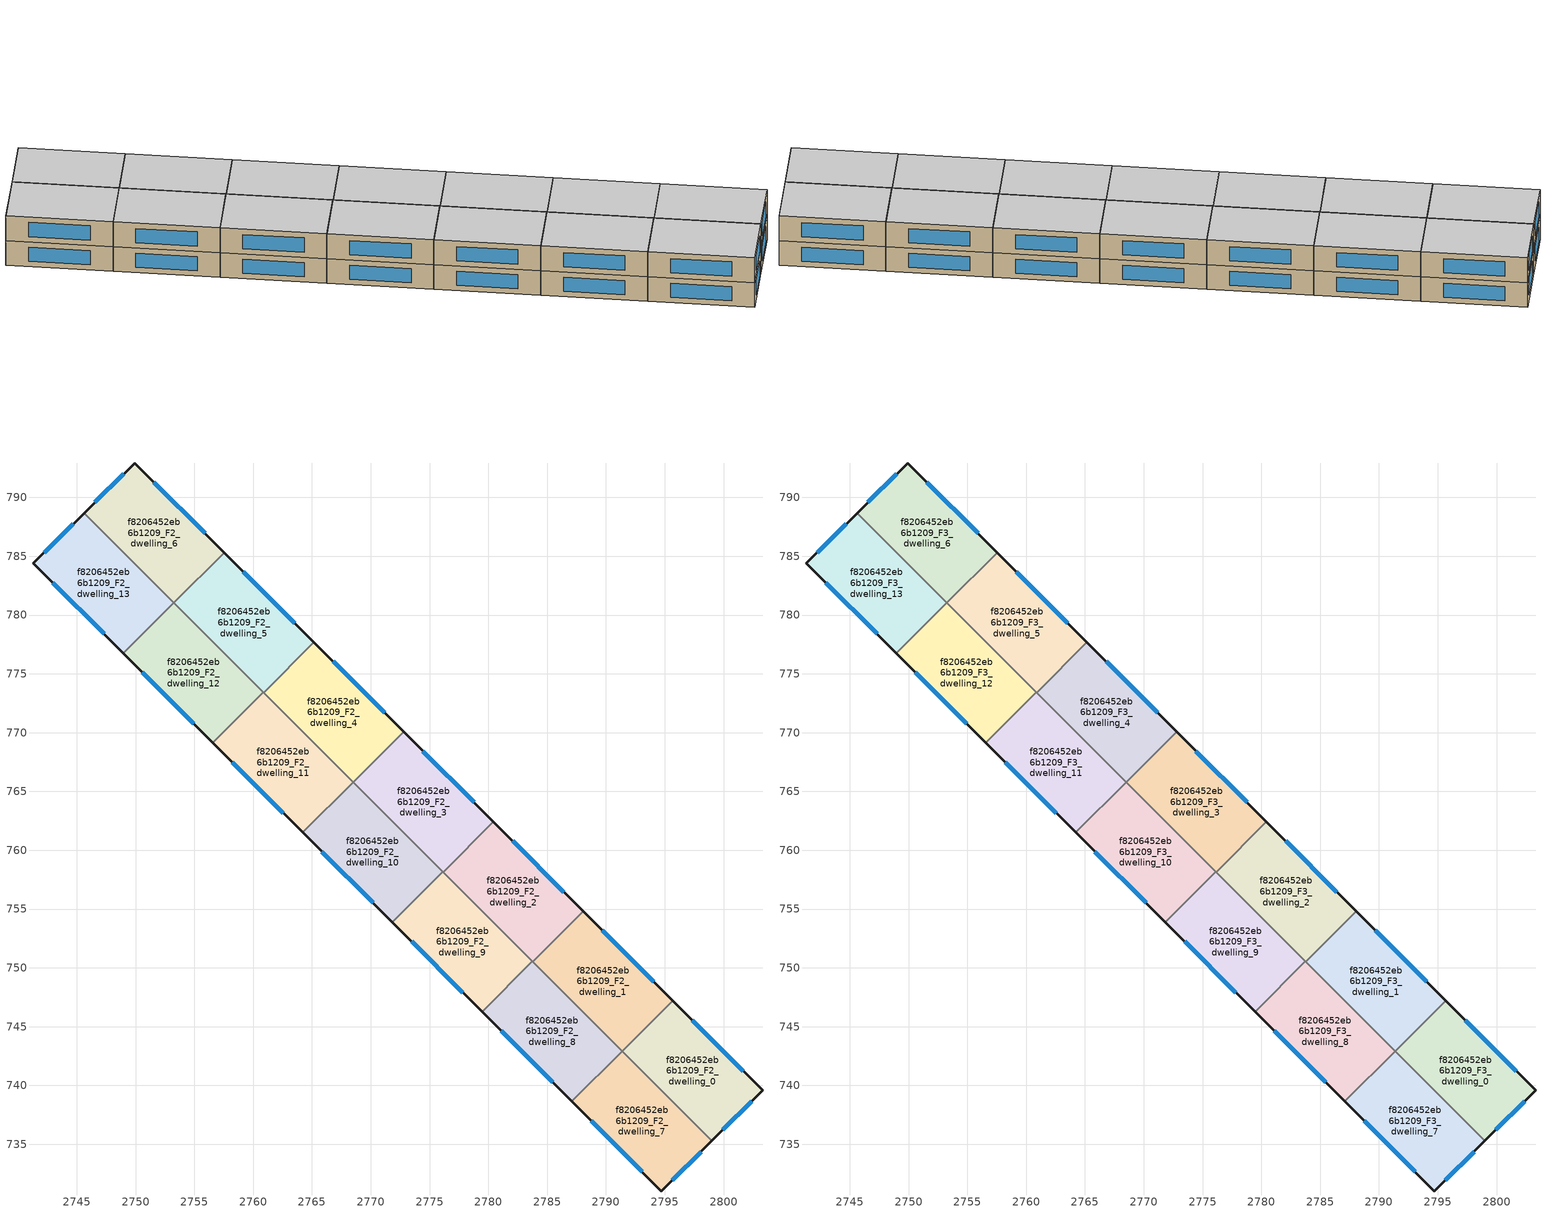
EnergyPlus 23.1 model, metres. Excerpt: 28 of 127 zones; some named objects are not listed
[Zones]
f8206452eb6b1209_F2_dwelling_0
 floor to f8206452eb6b1209_F1_dwelling_0 (EU_floor_Construction): 2803.32,739.57 2799.02,735.29 2791.4,742.91 2795.69,747.2 z6
 wall outside (EU_wall_Construction): 2799.02,735.29 2803.32,739.57 2795.69,747.2 z6:9
 wall to f8206452eb6b1209_F2_dwelling_1 (EU_wall_Construction): 2795.69,747.2 2791.4,742.91 z6:9
 wall to f8206452eb6b1209_F2_dwelling_7 (EU_wall_Construction): 2791.4,742.91 2799.02,735.29 z6:9
 window (EU_Window_Construction): 2801.68,741.2 2797.32,745.56 / 2799.94,736.21 2802.4,738.66 z6.64:8.36
f8206452eb6b1209_F2_dwelling_1
 floor to f8206452eb6b1209_F1_dwelling_1 (EU_floor_Construction): 2795.69,747.2 2791.4,742.91 2783.77,750.53 2788.06,754.82 z6
 wall outside (EU_wall_Construction): 2795.69,747.2 2788.06,754.82 z6:9
 wall to f8206452eb6b1209_F2_dwelling_2 (EU_wall_Construction): 2788.06,754.82 2783.77,750.53 z6:9
 wall to f8206452eb6b1209_F2_dwelling_8 (EU_wall_Construction): 2783.77,750.53 2791.38,742.93 z6:9
 wall to f8206452eb6b1209_F2_dwelling_7 (EU_wall_Construction): 2791.38,742.93 2791.4,742.91 z6:9
 window (EU_Window_Construction): 2794.05,748.83 2789.69,753.18 z6.64:8.36
f8206452eb6b1209_F2_dwelling_10
 floor to f8206452eb6b1209_F1_dwelling_10 (EU_floor_Construction): 2776.12,758.18 2771.84,753.89 2764.21,761.51 2768.49,765.8 z6
 wall outside (EU_wall_Construction): 2764.21,761.51 2771.84,753.89 z6:9
 wall to f8206452eb6b1209_F2_dwelling_11 (EU_wall_Construction): 2768.49,765.8 2764.21,761.51 z6:9
 wall to f8206452eb6b1209_F2_dwelling_9 (EU_wall_Construction): 2771.84,753.89 2776.12,758.18 z6:9
 wall to f8206452eb6b1209_F2_dwelling_3 (EU_wall_Construction): 2776.12,758.18 2768.52,765.78 z6:9
 wall to f8206452eb6b1209_F2_dwelling_4 (EU_wall_Construction): 2768.52,765.78 2768.49,765.8 z6:9
 window (EU_Window_Construction): 2765.84,759.88 2770.2,755.52 z6.64:8.36
f8206452eb6b1209_F2_dwelling_11
 floor to f8206452eb6b1209_F1_dwelling_11 (EU_floor_Construction): 2768.49,765.8 2764.21,761.51 2756.58,769.14 2760.86,773.43 z6
 wall outside (EU_wall_Construction): 2756.58,769.14 2764.21,761.51 z6:9
 wall to f8206452eb6b1209_F2_dwelling_12 (EU_wall_Construction): 2760.86,773.43 2756.58,769.14 z6:9
 wall to f8206452eb6b1209_F2_dwelling_4 (EU_wall_Construction): 2768.49,765.8 2760.89,773.4 z6:9
 wall to f8206452eb6b1209_F2_dwelling_5 (EU_wall_Construction): 2760.89,773.4 2760.86,773.43 z6:9
 window (EU_Window_Construction): 2758.21,767.51 2762.57,763.15 z6.64:8.36
f8206452eb6b1209_F2_dwelling_12
 floor to f8206452eb6b1209_F1_dwelling_12 (EU_floor_Construction): 2760.86,773.43 2756.58,769.14 2748.95,776.76 2753.23,781.05 z6
 wall outside (EU_wall_Construction): 2748.95,776.76 2756.58,769.14 z6:9
 wall to f8206452eb6b1209_F2_dwelling_13 (EU_wall_Construction): 2753.23,781.05 2748.95,776.76 z6:9
 wall to f8206452eb6b1209_F2_dwelling_5 (EU_wall_Construction): 2760.86,773.43 2753.25,781.03 z6:9
 wall to f8206452eb6b1209_F2_dwelling_6 (EU_wall_Construction): 2753.25,781.03 2753.23,781.05 z6:9
 window (EU_Window_Construction): 2750.58,775.13 2754.94,770.77 z6.64:8.36
f8206452eb6b1209_F2_dwelling_13
 floor to f8206452eb6b1209_F1_dwelling_13 (EU_floor_Construction): 2753.23,781.05 2748.95,776.76 2741.31,784.4 2745.61,788.67 z6
 wall outside (EU_wall_Construction): 2745.61,788.67 2741.31,784.4 2748.95,776.76 z6:9
 wall to f8206452eb6b1209_F2_dwelling_6 (EU_wall_Construction): 2753.23,781.05 2745.61,788.67 z6:9
 window (EU_Window_Construction): 2742.95,782.76 2747.31,778.4 / 2744.69,787.75 2742.23,785.31 z6.64:8.36
f8206452eb6b1209_F2_dwelling_2
 floor to f8206452eb6b1209_F1_dwelling_2 (EU_floor_Construction): 2788.06,754.82 2783.77,750.53 2776.15,758.15 2780.43,762.44 z6
 wall outside (EU_wall_Construction): 2788.06,754.82 2780.43,762.44 z6:9
 wall to f8206452eb6b1209_F2_dwelling_3 (EU_wall_Construction): 2780.43,762.44 2776.15,758.15 z6:9
 wall to f8206452eb6b1209_F2_dwelling_9 (EU_wall_Construction): 2776.15,758.15 2783.75,750.55 z6:9
 wall to f8206452eb6b1209_F2_dwelling_8 (EU_wall_Construction): 2783.75,750.55 2783.77,750.53 z6:9
 window (EU_Window_Construction): 2786.43,756.45 2782.06,760.81 z6.64:8.36
f8206452eb6b1209_F2_dwelling_3
 floor to f8206452eb6b1209_F1_dwelling_3 (EU_floor_Construction): 2780.43,762.44 2776.15,758.15 2768.52,765.78 2772.8,770.06 z6
 wall outside (EU_wall_Construction): 2780.43,762.44 2772.8,770.06 z6:9
 wall to f8206452eb6b1209_F2_dwelling_4 (EU_wall_Construction): 2772.8,770.06 2768.52,765.78 z6:9
 wall to f8206452eb6b1209_F2_dwelling_9 (EU_wall_Construction): 2776.12,758.18 2776.15,758.15 z6:9
 window (EU_Window_Construction): 2778.8,764.07 2774.44,768.43 z6.64:8.36
f8206452eb6b1209_F2_dwelling_4
 floor to f8206452eb6b1209_F1_dwelling_4 (EU_floor_Construction): 2772.8,770.06 2768.52,765.78 2760.89,773.4 2765.17,777.69 z6
 wall outside (EU_wall_Construction): 2772.8,770.06 2765.17,777.69 z6:9
 wall to f8206452eb6b1209_F2_dwelling_5 (EU_wall_Construction): 2765.17,777.69 2760.89,773.4 z6:9
 window (EU_Window_Construction): 2771.17,771.7 2766.8,776.05 z6.64:8.36
f8206452eb6b1209_F2_dwelling_5
 floor to f8206452eb6b1209_F1_dwelling_5 (EU_floor_Construction): 2765.17,777.69 2760.89,773.4 2753.25,781.03 2757.54,785.31 z6
 wall outside (EU_wall_Construction): 2765.17,777.69 2757.54,785.31 z6:9
 wall to f8206452eb6b1209_F2_dwelling_6 (EU_wall_Construction): 2757.54,785.31 2753.25,781.03 z6:9
 window (EU_Window_Construction): 2763.53,779.32 2759.17,783.68 z6.64:8.36
f8206452eb6b1209_F2_dwelling_6
 floor to f8206452eb6b1209_F1_dwelling_6 (EU_floor_Construction): 2757.54,785.31 2753.25,781.03 2745.61,788.67 2749.91,792.93 z6
 wall outside (EU_wall_Construction): 2757.54,785.31 2749.91,792.93 2745.61,788.67 z6:9
 window (EU_Window_Construction): 2748.99,792.02 2746.53,789.58 / 2755.9,786.95 2751.54,791.3 z6.64:8.36
f8206452eb6b1209_F2_dwelling_7
 floor to f8206452eb6b1209_F1_dwelling_7 (EU_floor_Construction): 2799.02,735.29 2794.72,731.02 2787.1,738.64 2791.38,742.93 z6
 wall outside (EU_wall_Construction): 2787.1,738.64 2794.72,731.02 2799.02,735.29 z6:9
 wall to f8206452eb6b1209_F2_dwelling_8 (EU_wall_Construction): 2791.38,742.93 2787.1,738.64 z6:9
 window (EU_Window_Construction): 2795.64,731.94 2798.1,734.38 / 2788.73,737.01 2793.09,732.65 z6.64:8.36
f8206452eb6b1209_F2_dwelling_8
 floor to f8206452eb6b1209_F1_dwelling_8 (EU_floor_Construction): 2791.38,742.93 2787.1,738.64 2779.47,746.26 2783.75,750.55 z6
 wall outside (EU_wall_Construction): 2779.47,746.26 2787.1,738.64 z6:9
 wall to f8206452eb6b1209_F2_dwelling_9 (EU_wall_Construction): 2783.75,750.55 2779.47,746.26 z6:9
 window (EU_Window_Construction): 2781.1,744.63 2785.46,740.27 z6.64:8.36
f8206452eb6b1209_F2_dwelling_9
 floor to f8206452eb6b1209_F1_dwelling_9 (EU_floor_Construction): 2783.75,750.55 2779.47,746.26 2771.84,753.89 2776.12,758.18 z6
 wall outside (EU_wall_Construction): 2771.84,753.89 2779.47,746.26 z6:9
 window (EU_Window_Construction): 2773.47,752.26 2777.83,747.9 z6.64:8.36
f8206452eb6b1209_F3_dwelling_0
 floor to f8206452eb6b1209_F2_dwelling_0 (EU_floor_Construction): 2803.32,739.57 2799.02,735.29 2791.4,742.91 2795.69,747.2 z9
 wall outside (EU_wall_Construction): 2799.02,735.29 2803.32,739.57 2795.69,747.2 z9:12
 wall to f8206452eb6b1209_F3_dwelling_1 (EU_wall_Construction): 2795.69,747.2 2791.4,742.91 z9:12
 wall to f8206452eb6b1209_F3_dwelling_7 (EU_wall_Construction): 2791.4,742.91 2799.02,735.29 z9:12
 window (EU_Window_Construction): 2801.68,741.2 2797.32,745.56 / 2799.94,736.21 2802.4,738.66 z9.64:11.36
 ceiling to f8206452eb6b1209_F4_dwelling_0 (EU_floor_Construction): 2803.32,739.57 2795.69,747.2 2791.4,742.91 2799.02,735.29 z12
f8206452eb6b1209_F3_dwelling_1
 floor to f8206452eb6b1209_F2_dwelling_1 (EU_floor_Construction): 2795.69,747.2 2791.4,742.91 2783.77,750.53 2788.06,754.82 z9
 wall outside (EU_wall_Construction): 2795.69,747.2 2788.06,754.82 z9:12
 wall to f8206452eb6b1209_F3_dwelling_2 (EU_wall_Construction): 2788.06,754.82 2783.77,750.53 z9:12
 wall to f8206452eb6b1209_F3_dwelling_8 (EU_wall_Construction): 2783.77,750.53 2791.38,742.93 z9:12
 wall to f8206452eb6b1209_F3_dwelling_7 (EU_wall_Construction): 2791.38,742.93 2791.4,742.91 z9:12
 window (EU_Window_Construction): 2794.05,748.83 2789.69,753.18 z9.64:11.36
 ceiling to f8206452eb6b1209_F4_dwelling_1 (EU_floor_Construction): 2791.4,742.91 2795.69,747.2 2788.06,754.82 2783.77,750.53 z12
f8206452eb6b1209_F3_dwelling_10
 floor to f8206452eb6b1209_F2_dwelling_10 (EU_floor_Construction): 2776.12,758.18 2771.84,753.89 2764.21,761.51 2768.49,765.8 z9
 wall outside (EU_wall_Construction): 2764.21,761.51 2771.84,753.89 z9:12
 wall to f8206452eb6b1209_F3_dwelling_11 (EU_wall_Construction): 2768.49,765.8 2764.21,761.51 z9:12
 wall to f8206452eb6b1209_F3_dwelling_9 (EU_wall_Construction): 2771.84,753.89 2776.12,758.18 z9:12
 wall to f8206452eb6b1209_F3_dwelling_3 (EU_wall_Construction): 2776.12,758.18 2768.52,765.78 z9:12
 wall to f8206452eb6b1209_F3_dwelling_4 (EU_wall_Construction): 2768.52,765.78 2768.49,765.8 z9:12
 window (EU_Window_Construction): 2765.84,759.88 2770.2,755.52 z9.64:11.36
 ceiling to f8206452eb6b1209_F4_dwelling_10 (EU_floor_Construction): 2771.84,753.89 2776.12,758.18 2768.49,765.8 2764.21,761.51 z12
f8206452eb6b1209_F3_dwelling_11
 floor to f8206452eb6b1209_F2_dwelling_11 (EU_floor_Construction): 2768.49,765.8 2764.21,761.51 2756.58,769.14 2760.86,773.43 z9
 wall outside (EU_wall_Construction): 2756.58,769.14 2764.21,761.51 z9:12
 wall to f8206452eb6b1209_F3_dwelling_12 (EU_wall_Construction): 2760.86,773.43 2756.58,769.14 z9:12
 wall to f8206452eb6b1209_F3_dwelling_4 (EU_wall_Construction): 2768.49,765.8 2760.89,773.4 z9:12
 wall to f8206452eb6b1209_F3_dwelling_5 (EU_wall_Construction): 2760.89,773.4 2760.86,773.43 z9:12
 window (EU_Window_Construction): 2758.21,767.51 2762.57,763.15 z9.64:11.36
 ceiling to f8206452eb6b1209_F4_dwelling_11 (EU_floor_Construction): 2764.21,761.51 2768.49,765.8 2760.86,773.43 2756.58,769.14 z12
f8206452eb6b1209_F3_dwelling_12
 floor to f8206452eb6b1209_F2_dwelling_12 (EU_floor_Construction): 2760.86,773.43 2756.58,769.14 2748.95,776.76 2753.23,781.05 z9
 wall outside (EU_wall_Construction): 2748.95,776.76 2756.58,769.14 z9:12
 wall to f8206452eb6b1209_F3_dwelling_13 (EU_wall_Construction): 2753.23,781.05 2748.95,776.76 z9:12
 wall to f8206452eb6b1209_F3_dwelling_5 (EU_wall_Construction): 2760.86,773.43 2753.25,781.03 z9:12
 wall to f8206452eb6b1209_F3_dwelling_6 (EU_wall_Construction): 2753.25,781.03 2753.23,781.05 z9:12
 window (EU_Window_Construction): 2750.58,775.13 2754.94,770.77 z9.64:11.36
 ceiling to f8206452eb6b1209_F4_dwelling_12 (EU_floor_Construction): 2756.58,769.14 2760.86,773.43 2753.23,781.05 2748.95,776.76 z12
f8206452eb6b1209_F3_dwelling_13
 floor to f8206452eb6b1209_F2_dwelling_13 (EU_floor_Construction): 2753.23,781.05 2748.95,776.76 2741.31,784.4 2745.61,788.67 z9
 wall outside (EU_wall_Construction): 2745.61,788.67 2741.31,784.4 2748.95,776.76 z9:12
 wall to f8206452eb6b1209_F3_dwelling_6 (EU_wall_Construction): 2753.23,781.05 2745.61,788.67 z9:12
 window (EU_Window_Construction): 2742.95,782.76 2747.31,778.4 / 2744.69,787.75 2742.23,785.31 z9.64:11.36
 ceiling to f8206452eb6b1209_F4_dwelling_13 (EU_floor_Construction): 2748.95,776.76 2753.23,781.05 2745.61,788.67 2741.31,784.4 z12
f8206452eb6b1209_F3_dwelling_2
 floor to f8206452eb6b1209_F2_dwelling_2 (EU_floor_Construction): 2788.06,754.82 2783.77,750.53 2776.15,758.15 2780.43,762.44 z9
 wall outside (EU_wall_Construction): 2788.06,754.82 2780.43,762.44 z9:12
 wall to f8206452eb6b1209_F3_dwelling_3 (EU_wall_Construction): 2780.43,762.44 2776.15,758.15 z9:12
 wall to f8206452eb6b1209_F3_dwelling_9 (EU_wall_Construction): 2776.15,758.15 2783.75,750.55 z9:12
 wall to f8206452eb6b1209_F3_dwelling_8 (EU_wall_Construction): 2783.75,750.55 2783.77,750.53 z9:12
 window (EU_Window_Construction): 2786.43,756.45 2782.06,760.81 z9.64:11.36
 ceiling to f8206452eb6b1209_F4_dwelling_2 (EU_floor_Construction): 2783.77,750.53 2788.06,754.82 2780.43,762.44 2776.15,758.15 z12
f8206452eb6b1209_F3_dwelling_3
 floor to f8206452eb6b1209_F2_dwelling_3 (EU_floor_Construction): 2780.43,762.44 2776.15,758.15 2768.52,765.78 2772.8,770.06 z9
 wall outside (EU_wall_Construction): 2780.43,762.44 2772.8,770.06 z9:12
 wall to f8206452eb6b1209_F3_dwelling_4 (EU_wall_Construction): 2772.8,770.06 2768.52,765.78 z9:12
 wall to f8206452eb6b1209_F3_dwelling_9 (EU_wall_Construction): 2776.12,758.18 2776.15,758.15 z9:12
 window (EU_Window_Construction): 2778.8,764.07 2774.44,768.43 z9.64:11.36
 ceiling to f8206452eb6b1209_F4_dwelling_3 (EU_floor_Construction): 2776.15,758.15 2780.43,762.44 2772.8,770.06 2768.52,765.78 z12
f8206452eb6b1209_F3_dwelling_4
 floor to f8206452eb6b1209_F2_dwelling_4 (EU_floor_Construction): 2772.8,770.06 2768.52,765.78 2760.89,773.4 2765.17,777.69 z9
 wall outside (EU_wall_Construction): 2772.8,770.06 2765.17,777.69 z9:12
 wall to f8206452eb6b1209_F3_dwelling_5 (EU_wall_Construction): 2765.17,777.69 2760.89,773.4 z9:12
 window (EU_Window_Construction): 2771.17,771.7 2766.8,776.05 z9.64:11.36
 ceiling to f8206452eb6b1209_F4_dwelling_4 (EU_floor_Construction): 2768.52,765.78 2772.8,770.06 2765.17,777.69 2760.89,773.4 z12
f8206452eb6b1209_F3_dwelling_5
 floor to f8206452eb6b1209_F2_dwelling_5 (EU_floor_Construction): 2765.17,777.69 2760.89,773.4 2753.25,781.03 2757.54,785.31 z9
 wall outside (EU_wall_Construction): 2765.17,777.69 2757.54,785.31 z9:12
 wall to f8206452eb6b1209_F3_dwelling_6 (EU_wall_Construction): 2757.54,785.31 2753.25,781.03 z9:12
 window (EU_Window_Construction): 2763.53,779.32 2759.17,783.68 z9.64:11.36
 ceiling to f8206452eb6b1209_F4_dwelling_5 (EU_floor_Construction): 2760.89,773.4 2765.17,777.69 2757.54,785.31 2753.25,781.03 z12
f8206452eb6b1209_F3_dwelling_6
 floor to f8206452eb6b1209_F2_dwelling_6 (EU_floor_Construction): 2757.54,785.31 2753.25,781.03 2745.61,788.67 2749.91,792.93 z9
 wall outside (EU_wall_Construction): 2757.54,785.31 2749.91,792.93 2745.61,788.67 z9:12
 window (EU_Window_Construction): 2748.99,792.02 2746.53,789.58 / 2755.9,786.95 2751.54,791.3 z9.64:11.36
 ceiling to f8206452eb6b1209_F4_dwelling_6 (EU_floor_Construction): 2753.25,781.03 2757.54,785.31 2749.91,792.93 2745.61,788.67 z12
f8206452eb6b1209_F3_dwelling_7
 floor to f8206452eb6b1209_F2_dwelling_7 (EU_floor_Construction): 2799.02,735.29 2794.72,731.02 2787.1,738.64 2791.38,742.93 z9
 wall outside (EU_wall_Construction): 2787.1,738.64 2794.72,731.02 2799.02,735.29 z9:12
 wall to f8206452eb6b1209_F3_dwelling_8 (EU_wall_Construction): 2791.38,742.93 2787.1,738.64 z9:12
 window (EU_Window_Construction): 2795.64,731.94 2798.1,734.38 / 2788.73,737.01 2793.09,732.65 z9.64:11.36
 ceiling to f8206452eb6b1209_F4_dwelling_7 (EU_floor_Construction): 2799.02,735.29 2791.38,742.93 2787.1,738.64 2794.72,731.02 z12
f8206452eb6b1209_F3_dwelling_8
 floor to f8206452eb6b1209_F2_dwelling_8 (EU_floor_Construction): 2791.38,742.93 2787.1,738.64 2779.47,746.26 2783.75,750.55 z9
 wall outside (EU_wall_Construction): 2779.47,746.26 2787.1,738.64 z9:12
 wall to f8206452eb6b1209_F3_dwelling_9 (EU_wall_Construction): 2783.75,750.55 2779.47,746.26 z9:12
 window (EU_Window_Construction): 2781.1,744.63 2785.46,740.27 z9.64:11.36
 ceiling to f8206452eb6b1209_F4_dwelling_8 (EU_floor_Construction): 2787.1,738.64 2791.38,742.93 2783.75,750.55 2779.47,746.26 z12
f8206452eb6b1209_F3_dwelling_9
 floor to f8206452eb6b1209_F2_dwelling_9 (EU_floor_Construction): 2783.75,750.55 2779.47,746.26 2771.84,753.89 2776.12,758.18 z9
 wall outside (EU_wall_Construction): 2771.84,753.89 2779.47,746.26 z9:12
 window (EU_Window_Construction): 2773.47,752.26 2777.83,747.9 z9.64:11.36
 ceiling to f8206452eb6b1209_F4_dwelling_9 (EU_floor_Construction): 2779.47,746.26 2783.75,750.55 2776.12,758.18 2771.84,753.89 z12
[Building]
EU S2 Campaign: North Axis=0; Terrain=City; Solar Distribution=FullExterior
[Site:Location]
Yerevan-Zvartnots.Intl.AP: Latitude=40.15; Longitude=44.383; Time Zone=4; Elevation=854
[SizingPeriod:WeatherFileDays]
AnnualSizingPeriod: Begin Month=1; Begin Day of Month=1; End Month=12; End Day of Month=31; Day of Week for Start Day=Monday; Use Weather File Daylight Saving Period=No; Use Weather File Rain and Snow Indicators=No
[MATERIAL]
EU_InternalMass_Material: Roughness=MediumRough; Thickness=0.1; Conductivity=1; Density=1800; Specific Heat=900; Thermal Absorptance=0.9; Solar Absorptance=0.7; Visible Absorptance=0.7
[MATERIAL:NOMASS] Roughness=MediumRough; Thermal Absorptance=0.9; Solar Absorptance=0.7; Visible Absorptance=0.7
Name | Thermal Resistance
EU_wall_NoMass | 1.05043
EU_floor_NoMass | 0.478065
[WINDOWMATERIAL:SIMPLEGLAZINGSYSTEM]
EU_Window_SimpleGlazing: UFactor=2.5566; Solar Heat Gain Coefficient=0.75; Visible Transmittance=0.75
[CONSTRUCTION]
EU_wall_Construction: EU_wall_NoMass
EU_floor_Construction: EU_floor_NoMass
EU_Window_Construction: EU_Window_SimpleGlazing
EU_InternalMass_Construction: EU_InternalMass_Material
[ZONE] Type=1; Multiplier=1; Ceiling Height=autocalculate; Floor Area=autocalculate; Part of Total Floor Area=Yes
Name | Volume
f8206452eb6b1209_F2_dwelling_0; f8206452eb6b1209_F3_dwelling_0; f8206452eb6b1209_F2_dwelling_11; f8206452eb6b1209_F3_dwelling_11 | 196.126
f8206452eb6b1209_F2_dwelling_1; f8206452eb6b1209_F3_dwelling_1 | 196.137
f8206452eb6b1209_F2_dwelling_10; f8206452eb6b1209_F3_dwelling_10; f8206452eb6b1209_F2_dwelling_12; f8206452eb6b1209_F3_dwelling_12; f8206452eb6b1209_F2_dwelling_13; f8206452eb6b1209_F3_dwelling_13; f8206452eb6b1209_F2_dwelling_7; f8206452eb6b1209_F3_dwelling_7 | 196.113
f8206452eb6b1209_F2_dwelling_2; f8206452eb6b1209_F3_dwelling_2 | 196.13
f8206452eb6b1209_F2_dwelling_3; f8206452eb6b1209_F3_dwelling_3 | 196.123
f8206452eb6b1209_F2_dwelling_4; f8206452eb6b1209_F3_dwelling_4 | 196.116
f8206452eb6b1209_F2_dwelling_5; f8206452eb6b1209_F3_dwelling_5 | 196.135
f8206452eb6b1209_F2_dwelling_6; f8206452eb6b1209_F3_dwelling_6 | 196.114
f8206452eb6b1209_F2_dwelling_8; f8206452eb6b1209_F3_dwelling_8 | 196.108
f8206452eb6b1209_F2_dwelling_9; f8206452eb6b1209_F3_dwelling_9 | 196.095
[INTERNALMASS] Construction=EU_InternalMass_Construction
Name | Zone or ZoneList | Surface Area
f8206452eb6b1209_F2_dwelling_0_EU_InternalMass | f8206452eb6b1209_F2_dwelling_0 | 65.3755
f8206452eb6b1209_F2_dwelling_1_EU_InternalMass | f8206452eb6b1209_F2_dwelling_1 | 65.3791
f8206452eb6b1209_F2_dwelling_2_EU_InternalMass | f8206452eb6b1209_F2_dwelling_2 | 65.3768
f8206452eb6b1209_F2_dwelling_3_EU_InternalMass | f8206452eb6b1209_F2_dwelling_3 | 65.3744
f8206452eb6b1209_F2_dwelling_4_EU_InternalMass | f8206452eb6b1209_F2_dwelling_4 | 65.372
f8206452eb6b1209_F2_dwelling_5_EU_InternalMass | f8206452eb6b1209_F2_dwelling_5 | 65.3781
f8206452eb6b1209_F2_dwelling_6_EU_InternalMass | f8206452eb6b1209_F2_dwelling_6 | 65.3714
f8206452eb6b1209_F2_dwelling_7_EU_InternalMass | f8206452eb6b1209_F2_dwelling_7 | 65.371
f8206452eb6b1209_F2_dwelling_8_EU_InternalMass | f8206452eb6b1209_F2_dwelling_8 | 65.3694
f8206452eb6b1209_F2_dwelling_9_EU_InternalMass | f8206452eb6b1209_F2_dwelling_9 | 65.3651
f8206452eb6b1209_F2_dwelling_10_EU_InternalMass | f8206452eb6b1209_F2_dwelling_10 | 65.371
f8206452eb6b1209_F2_dwelling_11_EU_InternalMass | f8206452eb6b1209_F2_dwelling_11 | 65.3753
f8206452eb6b1209_F2_dwelling_12_EU_InternalMass | f8206452eb6b1209_F2_dwelling_12 | 65.371
f8206452eb6b1209_F2_dwelling_13_EU_InternalMass | f8206452eb6b1209_F2_dwelling_13 | 65.371
f8206452eb6b1209_F3_dwelling_0_EU_InternalMass | f8206452eb6b1209_F3_dwelling_0 | 65.3755
f8206452eb6b1209_F3_dwelling_1_EU_InternalMass | f8206452eb6b1209_F3_dwelling_1 | 65.3791
f8206452eb6b1209_F3_dwelling_2_EU_InternalMass | f8206452eb6b1209_F3_dwelling_2 | 65.3768
f8206452eb6b1209_F3_dwelling_3_EU_InternalMass | f8206452eb6b1209_F3_dwelling_3 | 65.3744
f8206452eb6b1209_F3_dwelling_4_EU_InternalMass | f8206452eb6b1209_F3_dwelling_4 | 65.372
f8206452eb6b1209_F3_dwelling_5_EU_InternalMass | f8206452eb6b1209_F3_dwelling_5 | 65.3781
f8206452eb6b1209_F3_dwelling_6_EU_InternalMass | f8206452eb6b1209_F3_dwelling_6 | 65.3714
f8206452eb6b1209_F3_dwelling_7_EU_InternalMass | f8206452eb6b1209_F3_dwelling_7 | 65.371
f8206452eb6b1209_F3_dwelling_8_EU_InternalMass | f8206452eb6b1209_F3_dwelling_8 | 65.3694
f8206452eb6b1209_F3_dwelling_9_EU_InternalMass | f8206452eb6b1209_F3_dwelling_9 | 65.3651
f8206452eb6b1209_F3_dwelling_10_EU_InternalMass | f8206452eb6b1209_F3_dwelling_10 | 65.371
f8206452eb6b1209_F3_dwelling_11_EU_InternalMass | f8206452eb6b1209_F3_dwelling_11 | 65.3753
f8206452eb6b1209_F3_dwelling_12_EU_InternalMass | f8206452eb6b1209_F3_dwelling_12 | 65.371
f8206452eb6b1209_F3_dwelling_13_EU_InternalMass | f8206452eb6b1209_F3_dwelling_13 | 65.371
[OTHEREQUIPMENT] Fuel Type=Electricity; Design Level Calculation Method=Watts/Area; Power per Zone Floor Area=1; Fraction Latent=0; Fraction Radiant=0; Fraction Lost=0; Carbon Dioxide Generation Rate=0; EndUse Subcategory=EU_Step8_InternalGains
Name | Zone or ZoneList or Space or SpaceList | Schedule
EU_Step8_InternalGain_f8206452eb6b1209_F2_dwelling_0_f000 | f8206452eb6b1209_F2_dwelling_0 | EU_Step8_GainSchedule_f8206452eb6b1209_F2_dwelling_0_f000
EU_Step8_InternalGain_f8206452eb6b1209_F2_dwelling_1_f000 | f8206452eb6b1209_F2_dwelling_1 | EU_Step8_GainSchedule_f8206452eb6b1209_F2_dwelling_1_f000
EU_Step8_InternalGain_f8206452eb6b1209_F2_dwelling_2_f000 | f8206452eb6b1209_F2_dwelling_2 | EU_Step8_GainSchedule_f8206452eb6b1209_F2_dwelling_2_f000
EU_Step8_InternalGain_f8206452eb6b1209_F2_dwelling_3_f000 | f8206452eb6b1209_F2_dwelling_3 | EU_Step8_GainSchedule_f8206452eb6b1209_F2_dwelling_3_f000
EU_Step8_InternalGain_f8206452eb6b1209_F2_dwelling_4_f000 | f8206452eb6b1209_F2_dwelling_4 | EU_Step8_GainSchedule_f8206452eb6b1209_F2_dwelling_4_f000
EU_Step8_InternalGain_f8206452eb6b1209_F2_dwelling_5_f000 | f8206452eb6b1209_F2_dwelling_5 | EU_Step8_GainSchedule_f8206452eb6b1209_F2_dwelling_5_f000
EU_Step8_InternalGain_f8206452eb6b1209_F2_dwelling_6_f000 | f8206452eb6b1209_F2_dwelling_6 | EU_Step8_GainSchedule_f8206452eb6b1209_F2_dwelling_6_f000
EU_Step8_InternalGain_f8206452eb6b1209_F2_dwelling_7_f000 | f8206452eb6b1209_F2_dwelling_7 | EU_Step8_GainSchedule_f8206452eb6b1209_F2_dwelling_7_f000
EU_Step8_InternalGain_f8206452eb6b1209_F2_dwelling_8_f000 | f8206452eb6b1209_F2_dwelling_8 | EU_Step8_GainSchedule_f8206452eb6b1209_F2_dwelling_8_f000
EU_Step8_InternalGain_f8206452eb6b1209_F2_dwelling_9_f000 | f8206452eb6b1209_F2_dwelling_9 | EU_Step8_GainSchedule_f8206452eb6b1209_F2_dwelling_9_f000
EU_Step8_InternalGain_f8206452eb6b1209_F2_dwelling_10_f000 | f8206452eb6b1209_F2_dwelling_10 | EU_Step8_GainSchedule_f8206452eb6b1209_F2_dwelling_10_f000
EU_Step8_InternalGain_f8206452eb6b1209_F2_dwelling_11_f000 | f8206452eb6b1209_F2_dwelling_11 | EU_Step8_GainSchedule_f8206452eb6b1209_F2_dwelling_11_f000
EU_Step8_InternalGain_f8206452eb6b1209_F2_dwelling_12_f000 | f8206452eb6b1209_F2_dwelling_12 | EU_Step8_GainSchedule_f8206452eb6b1209_F2_dwelling_12_f000
EU_Step8_InternalGain_f8206452eb6b1209_F2_dwelling_13_f000 | f8206452eb6b1209_F2_dwelling_13 | EU_Step8_GainSchedule_f8206452eb6b1209_F2_dwelling_13_f000
EU_Step8_InternalGain_f8206452eb6b1209_F3_dwelling_0_f000 | f8206452eb6b1209_F3_dwelling_0 | EU_Step8_GainSchedule_f8206452eb6b1209_F3_dwelling_0_f000
EU_Step8_InternalGain_f8206452eb6b1209_F3_dwelling_1_f000 | f8206452eb6b1209_F3_dwelling_1 | EU_Step8_GainSchedule_f8206452eb6b1209_F3_dwelling_1_f000
EU_Step8_InternalGain_f8206452eb6b1209_F3_dwelling_2_f000 | f8206452eb6b1209_F3_dwelling_2 | EU_Step8_GainSchedule_f8206452eb6b1209_F3_dwelling_2_f000
EU_Step8_InternalGain_f8206452eb6b1209_F3_dwelling_3_f000 | f8206452eb6b1209_F3_dwelling_3 | EU_Step8_GainSchedule_f8206452eb6b1209_F3_dwelling_3_f000
EU_Step8_InternalGain_f8206452eb6b1209_F3_dwelling_4_f000 | f8206452eb6b1209_F3_dwelling_4 | EU_Step8_GainSchedule_f8206452eb6b1209_F3_dwelling_4_f000
EU_Step8_InternalGain_f8206452eb6b1209_F3_dwelling_5_f000 | f8206452eb6b1209_F3_dwelling_5 | EU_Step8_GainSchedule_f8206452eb6b1209_F3_dwelling_5_f000
EU_Step8_InternalGain_f8206452eb6b1209_F3_dwelling_6_f000 | f8206452eb6b1209_F3_dwelling_6 | EU_Step8_GainSchedule_f8206452eb6b1209_F3_dwelling_6_f000
EU_Step8_InternalGain_f8206452eb6b1209_F3_dwelling_7_f000 | f8206452eb6b1209_F3_dwelling_7 | EU_Step8_GainSchedule_f8206452eb6b1209_F3_dwelling_7_f000
EU_Step8_InternalGain_f8206452eb6b1209_F3_dwelling_8_f000 | f8206452eb6b1209_F3_dwelling_8 | EU_Step8_GainSchedule_f8206452eb6b1209_F3_dwelling_8_f000
EU_Step8_InternalGain_f8206452eb6b1209_F3_dwelling_9_f000 | f8206452eb6b1209_F3_dwelling_9 | EU_Step8_GainSchedule_f8206452eb6b1209_F3_dwelling_9_f000
EU_Step8_InternalGain_f8206452eb6b1209_F3_dwelling_10_f000 | f8206452eb6b1209_F3_dwelling_10 | EU_Step8_GainSchedule_f8206452eb6b1209_F3_dwelling_10_f000
EU_Step8_InternalGain_f8206452eb6b1209_F3_dwelling_11_f000 | f8206452eb6b1209_F3_dwelling_11 | EU_Step8_GainSchedule_f8206452eb6b1209_F3_dwelling_11_f000
EU_Step8_InternalGain_f8206452eb6b1209_F3_dwelling_12_f000 | f8206452eb6b1209_F3_dwelling_12 | EU_Step8_GainSchedule_f8206452eb6b1209_F3_dwelling_12_f000
EU_Step8_InternalGain_f8206452eb6b1209_F3_dwelling_13_f000 | f8206452eb6b1209_F3_dwelling_13 | EU_Step8_GainSchedule_f8206452eb6b1209_F3_dwelling_13_f000
[ZONEVENTILATION:DESIGNFLOWRATE] Schedule=EU_AlwaysOn; Design Flow Rate Calculation Method=AirChanges/Hour; Air Changes per Hour=0.557805; Ventilation Type=Natural; Fan Pressure Rise=0; Fan Total Efficiency=1; Constant Term Coefficient=1; Temperature Term Coefficient=0; Velocity Term Coefficient=0; Velocity Squared Term Coefficient=0; Minimum Indoor Temperature=-100; Maximum Indoor Temperature=100; Delta Temperature=-100; Minimum Outdoor Temperature=-100; Maximum Outdoor Temperature=100; Maximum Wind Speed=40
Name | Zone or ZoneList or Space or SpaceList
EU_ConstantAir_f8206452eb6b1209_F2_dwelling_0 | f8206452eb6b1209_F2_dwelling_0
EU_ConstantAir_f8206452eb6b1209_F2_dwelling_1 | f8206452eb6b1209_F2_dwelling_1
EU_ConstantAir_f8206452eb6b1209_F2_dwelling_2 | f8206452eb6b1209_F2_dwelling_2
EU_ConstantAir_f8206452eb6b1209_F2_dwelling_3 | f8206452eb6b1209_F2_dwelling_3
EU_ConstantAir_f8206452eb6b1209_F2_dwelling_4 | f8206452eb6b1209_F2_dwelling_4
EU_ConstantAir_f8206452eb6b1209_F2_dwelling_5 | f8206452eb6b1209_F2_dwelling_5
EU_ConstantAir_f8206452eb6b1209_F2_dwelling_6 | f8206452eb6b1209_F2_dwelling_6
EU_ConstantAir_f8206452eb6b1209_F2_dwelling_7 | f8206452eb6b1209_F2_dwelling_7
EU_ConstantAir_f8206452eb6b1209_F2_dwelling_8 | f8206452eb6b1209_F2_dwelling_8
EU_ConstantAir_f8206452eb6b1209_F2_dwelling_9 | f8206452eb6b1209_F2_dwelling_9
EU_ConstantAir_f8206452eb6b1209_F2_dwelling_10 | f8206452eb6b1209_F2_dwelling_10
EU_ConstantAir_f8206452eb6b1209_F2_dwelling_11 | f8206452eb6b1209_F2_dwelling_11
EU_ConstantAir_f8206452eb6b1209_F2_dwelling_12 | f8206452eb6b1209_F2_dwelling_12
EU_ConstantAir_f8206452eb6b1209_F2_dwelling_13 | f8206452eb6b1209_F2_dwelling_13
EU_ConstantAir_f8206452eb6b1209_F3_dwelling_0 | f8206452eb6b1209_F3_dwelling_0
EU_ConstantAir_f8206452eb6b1209_F3_dwelling_1 | f8206452eb6b1209_F3_dwelling_1
EU_ConstantAir_f8206452eb6b1209_F3_dwelling_2 | f8206452eb6b1209_F3_dwelling_2
EU_ConstantAir_f8206452eb6b1209_F3_dwelling_3 | f8206452eb6b1209_F3_dwelling_3
EU_ConstantAir_f8206452eb6b1209_F3_dwelling_4 | f8206452eb6b1209_F3_dwelling_4
EU_ConstantAir_f8206452eb6b1209_F3_dwelling_5 | f8206452eb6b1209_F3_dwelling_5
EU_ConstantAir_f8206452eb6b1209_F3_dwelling_6 | f8206452eb6b1209_F3_dwelling_6
EU_ConstantAir_f8206452eb6b1209_F3_dwelling_7 | f8206452eb6b1209_F3_dwelling_7
EU_ConstantAir_f8206452eb6b1209_F3_dwelling_8 | f8206452eb6b1209_F3_dwelling_8
EU_ConstantAir_f8206452eb6b1209_F3_dwelling_9 | f8206452eb6b1209_F3_dwelling_9
EU_ConstantAir_f8206452eb6b1209_F3_dwelling_10 | f8206452eb6b1209_F3_dwelling_10
EU_ConstantAir_f8206452eb6b1209_F3_dwelling_11 | f8206452eb6b1209_F3_dwelling_11
EU_ConstantAir_f8206452eb6b1209_F3_dwelling_12 | f8206452eb6b1209_F3_dwelling_12
EU_ConstantAir_f8206452eb6b1209_F3_dwelling_13 | f8206452eb6b1209_F3_dwelling_13
[HVACTEMPLATE:THERMOSTAT] Constant Heating Setpoint=20; Constant Cooling Setpoint=50
EU_HeatOnly_f8206452eb6b1209_F3_dwelling_7; EU_HeatOnly_f8206452eb6b1209_F3_dwelling_8; EU_HeatOnly_f8206452eb6b1209_F3_dwelling_9; EU_HeatOnly_f8206452eb6b1209_F3_dwelling_10; EU_HeatOnly_f8206452eb6b1209_F3_dwelling_11; EU_HeatOnly_f8206452eb6b1209_F3_dwelling_12; EU_HeatOnly_f8206452eb6b1209_F3_dwelling_13; EU_HeatOnly_f8206452eb6b1209_F4_dwelling_0; EU_HeatOnly_f8206452eb6b1209_F4_dwelling_1; EU_HeatOnly_f8206452eb6b1209_F4_dwelling_2; EU_HeatOnly_f8206452eb6b1209_F4_dwelling_3; EU_HeatOnly_f8206452eb6b1209_F4_dwelling_4; EU_HeatOnly_f8206452eb6b1209_F4_dwelling_5; EU_HeatOnly_f8206452eb6b1209_F4_dwelling_6; EU_HeatOnly_f8206452eb6b1209_F4_dwelling_7; EU_HeatOnly_f8206452eb6b1209_F4_dwelling_8; EU_HeatOnly_f8206452eb6b1209_F4_dwelling_9; EU_HeatOnly_f8206452eb6b1209_F4_dwelling_10; EU_HeatOnly_f8206452eb6b1209_F4_dwelling_11; EU_HeatOnly_f8206452eb6b1209_F4_dwelling_12; EU_HeatOnly_f8206452eb6b1209_F4_dwelling_13; EU_HeatOnly_f8206452eb6b1209_F5_dwelling_0; EU_HeatOnly_f8206452eb6b1209_F5_dwelling_1; EU_HeatOnly_f8206452eb6b1209_F5_dwelling_2; EU_HeatOnly_f8206452eb6b1209_F5_dwelling_3; EU_HeatOnly_f8206452eb6b1209_F5_dwelling_4; EU_HeatOnly_f8206452eb6b1209_F5_dwelling_5; EU_HeatOnly_f8206452eb6b1209_F5_dwelling_6; EU_HeatOnly_f8206452eb6b1209_F5_dwelling_7; EU_HeatOnly_f8206452eb6b1209_F5_dwelling_8; EU_HeatOnly_f8206452eb6b1209_F5_dwelling_9; EU_HeatOnly_f8206452eb6b1209_F5_dwelling_10; EU_HeatOnly_f8206452eb6b1209_F5_dwelling_11; EU_HeatOnly_f8206452eb6b1209_F5_dwelling_12; EU_HeatOnly_f8206452eb6b1209_F5_dwelling_13; EU_HeatOnly_f8206452eb6b1209_F6_dwelling_0; EU_HeatOnly_f8206452eb6b1209_F6_dwelling_1; EU_HeatOnly_f8206452eb6b1209_F6_dwelling_2; EU_HeatOnly_f8206452eb6b1209_F6_dwelling_3; EU_HeatOnly_f8206452eb6b1209_F6_dwelling_4; EU_HeatOnly_f8206452eb6b1209_F6_dwelling_5; EU_HeatOnly_f8206452eb6b1209_F6_dwelling_6; EU_HeatOnly_f8206452eb6b1209_F6_dwelling_7; EU_HeatOnly_f8206452eb6b1209_F6_dwelling_8; EU_HeatOnly_f8206452eb6b1209_F6_dwelling_9; EU_HeatOnly_f8206452eb6b1209_F6_dwelling_10; EU_HeatOnly_f8206452eb6b1209_F6_dwelling_11; EU_HeatOnly_f8206452eb6b1209_F6_dwelling_12; EU_HeatOnly_f8206452eb6b1209_F6_dwelling_13; EU_HeatOnly_f8206452eb6b1209_F7_dwelling_0; EU_HeatOnly_f8206452eb6b1209_F7_dwelling_1; EU_HeatOnly_f8206452eb6b1209_F7_dwelling_2; EU_HeatOnly_f8206452eb6b1209_F7_dwelling_3; EU_HeatOnly_f8206452eb6b1209_F7_dwelling_4; EU_HeatOnly_f8206452eb6b1209_F7_dwelling_5; EU_HeatOnly_f8206452eb6b1209_F7_dwelling_6; EU_HeatOnly_f8206452eb6b1209_F7_dwelling_7; EU_HeatOnly_f8206452eb6b1209_F7_dwelling_8; EU_HeatOnly_f8206452eb6b1209_F7_dwelling_9; EU_HeatOnly_f8206452eb6b1209_F7_dwelling_10; EU_HeatOnly_f8206452eb6b1209_F7_dwelling_11; EU_HeatOnly_f8206452eb6b1209_F7_dwelling_12; EU_HeatOnly_f8206452eb6b1209_F7_dwelling_13; EU_HeatOnly_f8206452eb6b1209_F8_dwelling_0; EU_HeatOnly_f8206452eb6b1209_F8_dwelling_1; EU_HeatOnly_f8206452eb6b1209_F8_dwelling_2; EU_HeatOnly_f8206452eb6b1209_F8_dwelling_3; EU_HeatOnly_f8206452eb6b1209_F8_dwelling_4; EU_HeatOnly_f8206452eb6b1209_F8_dwelling_5; EU_HeatOnly_f8206452eb6b1209_F8_dwelling_6; EU_HeatOnly_f8206452eb6b1209_F8_dwelling_7; EU_HeatOnly_f8206452eb6b1209_F8_dwelling_8; EU_HeatOnly_f8206452eb6b1209_F8_dwelling_9; EU_HeatOnly_f8206452eb6b1209_F8_dwelling_10; EU_HeatOnly_f8206452eb6b1209_F8_dwelling_11; EU_HeatOnly_f8206452eb6b1209_F8_dwelling_12; EU_HeatOnly_f8206452eb6b1209_F8_dwelling_13
[HVACTEMPLATE:ZONE:IDEALLOADSAIRSYSTEM] System Availability Schedule=EU_AlwaysOn; Maximum Heating Supply Air Temperature=50; Minimum Cooling Supply Air Temperature=13; Maximum Heating Supply Air Humidity Ratio=0.0156; Minimum Cooling Supply Air Humidity Ratio=0.0077; Heating Limit=NoLimit; Cooling Limit=NoLimit; Heating Availability Schedule=EU_AlwaysOn; Cooling Availability Schedule=EU_CoolingOff; Dehumidification Control Type=ConstantSensibleHeatRatio; Cooling Sensible Heat Ratio=0.7; Dehumidification Setpoint=60; Humidification Control Type=None; Humidification Setpoint=30; Outdoor Air Method=None; Outdoor Air Flow Rate per Person=0.00944; Outdoor Air Flow Rate per Zone Floor Area=0; Outdoor Air Flow Rate per Zone=0; Demand Controlled Ventilation Type=None; Outdoor Air Economizer Type=NoEconomizer; Heat Recovery Type=None; Sensible Heat Recovery Effectiveness=0.7; Latent Heat Recovery Effectiveness=0.65
Name | Template Thermostat
f8206452eb6b1209_F2_dwelling_0 | EU_HeatOnly_f8206452eb6b1209_F2_dwelling_0
f8206452eb6b1209_F2_dwelling_1 | EU_HeatOnly_f8206452eb6b1209_F2_dwelling_1
f8206452eb6b1209_F2_dwelling_2 | EU_HeatOnly_f8206452eb6b1209_F2_dwelling_2
f8206452eb6b1209_F2_dwelling_3 | EU_HeatOnly_f8206452eb6b1209_F2_dwelling_3
f8206452eb6b1209_F2_dwelling_4 | EU_HeatOnly_f8206452eb6b1209_F2_dwelling_4
f8206452eb6b1209_F2_dwelling_5 | EU_HeatOnly_f8206452eb6b1209_F2_dwelling_5
f8206452eb6b1209_F2_dwelling_6 | EU_HeatOnly_f8206452eb6b1209_F2_dwelling_6
f8206452eb6b1209_F2_dwelling_7 | EU_HeatOnly_f8206452eb6b1209_F2_dwelling_7
f8206452eb6b1209_F2_dwelling_8 | EU_HeatOnly_f8206452eb6b1209_F2_dwelling_8
f8206452eb6b1209_F2_dwelling_9 | EU_HeatOnly_f8206452eb6b1209_F2_dwelling_9
f8206452eb6b1209_F2_dwelling_10 | EU_HeatOnly_f8206452eb6b1209_F2_dwelling_10
f8206452eb6b1209_F2_dwelling_11 | EU_HeatOnly_f8206452eb6b1209_F2_dwelling_11
f8206452eb6b1209_F2_dwelling_12 | EU_HeatOnly_f8206452eb6b1209_F2_dwelling_12
f8206452eb6b1209_F2_dwelling_13 | EU_HeatOnly_f8206452eb6b1209_F2_dwelling_13
f8206452eb6b1209_F3_dwelling_0 | EU_HeatOnly_f8206452eb6b1209_F3_dwelling_0
f8206452eb6b1209_F3_dwelling_1 | EU_HeatOnly_f8206452eb6b1209_F3_dwelling_1
f8206452eb6b1209_F3_dwelling_2 | EU_HeatOnly_f8206452eb6b1209_F3_dwelling_2
f8206452eb6b1209_F3_dwelling_3 | EU_HeatOnly_f8206452eb6b1209_F3_dwelling_3
f8206452eb6b1209_F3_dwelling_4 | EU_HeatOnly_f8206452eb6b1209_F3_dwelling_4
f8206452eb6b1209_F3_dwelling_5 | EU_HeatOnly_f8206452eb6b1209_F3_dwelling_5
f8206452eb6b1209_F3_dwelling_6 | EU_HeatOnly_f8206452eb6b1209_F3_dwelling_6
f8206452eb6b1209_F3_dwelling_7 | EU_HeatOnly_f8206452eb6b1209_F3_dwelling_7
f8206452eb6b1209_F3_dwelling_8 | EU_HeatOnly_f8206452eb6b1209_F3_dwelling_8
f8206452eb6b1209_F3_dwelling_9 | EU_HeatOnly_f8206452eb6b1209_F3_dwelling_9
f8206452eb6b1209_F3_dwelling_10 | EU_HeatOnly_f8206452eb6b1209_F3_dwelling_10
f8206452eb6b1209_F3_dwelling_11 | EU_HeatOnly_f8206452eb6b1209_F3_dwelling_11
f8206452eb6b1209_F3_dwelling_12 | EU_HeatOnly_f8206452eb6b1209_F3_dwelling_12
f8206452eb6b1209_F3_dwelling_13 | EU_HeatOnly_f8206452eb6b1209_F3_dwelling_13
[SIZING:ZONE] Zone Cooling Design Supply Air Temperature Input Method=SupplyAirTemperature; Zone Cooling Design Supply Air Temperature=13; Zone Heating Design Supply Air Temperature Input Method=SupplyAirTemperature; Zone Heating Design Supply Air Temperature=50; Zone Cooling Design Supply Air Humidity Ratio=0.008; Zone Heating Design Supply Air Humidity Ratio=0.008; Cooling Design Air Flow Method=DesignDay; Cooling Design Air Flow Rate=0; Cooling Minimum Air Flow per Zone Floor Area=0.000762; Cooling Minimum Air Flow=0; Cooling Minimum Air Flow Fraction=0.2; Heating Design Air Flow Method=DesignDay; Heating Design Air Flow Rate=0; Heating Maximum Air Flow per Zone Floor Area=0.002032; Heating Maximum Air Flow=0.141576; Heating Maximum Air Flow Fraction=0.3; Account for Dedicated Outdoor Air System=No; Dedicated Outdoor Air System Control Strategy=NeutralSupplyAir; Dedicated Outdoor Air Low Setpoint Temperature for Design=autosize; Dedicated Outdoor Air High Setpoint Temperature for Design=autosize; Zone Load Sizing Method=Sensible Load Only No Latent Load; Zone Latent Cooling Design Supply Air Humidity Ratio Input Method=HumidityRatioDifference; Zone Cooling Design Supply Air Humidity Ratio Difference=0.005; Zone Latent Heating Design Supply Air Humidity Ratio Input Method=HumidityRatioDifference; Zone Humidification Design Supply Air Humidity Ratio Difference=0.005
f8206452eb6b1209_F2_dwelling_0; f8206452eb6b1209_F2_dwelling_1; f8206452eb6b1209_F2_dwelling_2; f8206452eb6b1209_F2_dwelling_3; f8206452eb6b1209_F2_dwelling_4; f8206452eb6b1209_F2_dwelling_5; f8206452eb6b1209_F2_dwelling_6; f8206452eb6b1209_F2_dwelling_7; f8206452eb6b1209_F2_dwelling_8; f8206452eb6b1209_F2_dwelling_9; f8206452eb6b1209_F2_dwelling_10; f8206452eb6b1209_F2_dwelling_11; f8206452eb6b1209_F2_dwelling_12; f8206452eb6b1209_F2_dwelling_13; f8206452eb6b1209_F3_dwelling_0; f8206452eb6b1209_F3_dwelling_1; f8206452eb6b1209_F3_dwelling_2; f8206452eb6b1209_F3_dwelling_3; f8206452eb6b1209_F3_dwelling_4; f8206452eb6b1209_F3_dwelling_5; f8206452eb6b1209_F3_dwelling_6; f8206452eb6b1209_F3_dwelling_7; f8206452eb6b1209_F3_dwelling_8; f8206452eb6b1209_F3_dwelling_9; f8206452eb6b1209_F3_dwelling_10; f8206452eb6b1209_F3_dwelling_11; f8206452eb6b1209_F3_dwelling_12; f8206452eb6b1209_F3_dwelling_13
[SCHEDULE:CONSTANT]
Name | Hourly Value
EU_AlwaysOn | 1
EU_CoolingOff | 0
[SCHEDULE:FILE] Column Number=1; Rows to Skip at Top=0; Number of Hours of Data=8760; Column Separator=Comma; Interpolate to Timestep=No; Minutes per Item=60; Adjust Schedule for Daylight Savings=Yes
Name | File
EU_Step8_GainSchedule_f8206452eb6b1209_F2_dwelling_0_f000 | ../../schedules/f8206452eb6b1209/f8206452eb6b1209_F2_dwelling_0_f000_gain.csv
EU_Step8_GainSchedule_f8206452eb6b1209_F2_dwelling_1_f000 | ../../schedules/f8206452eb6b1209/f8206452eb6b1209_F2_dwelling_1_f000_gain.csv
EU_Step8_GainSchedule_f8206452eb6b1209_F2_dwelling_2_f000 | ../../schedules/f8206452eb6b1209/f8206452eb6b1209_F2_dwelling_2_f000_gain.csv
EU_Step8_GainSchedule_f8206452eb6b1209_F2_dwelling_3_f000 | ../../schedules/f8206452eb6b1209/f8206452eb6b1209_F2_dwelling_3_f000_gain.csv
EU_Step8_GainSchedule_f8206452eb6b1209_F2_dwelling_4_f000 | ../../schedules/f8206452eb6b1209/f8206452eb6b1209_F2_dwelling_4_f000_gain.csv
EU_Step8_GainSchedule_f8206452eb6b1209_F2_dwelling_5_f000 | ../../schedules/f8206452eb6b1209/f8206452eb6b1209_F2_dwelling_5_f000_gain.csv
EU_Step8_GainSchedule_f8206452eb6b1209_F2_dwelling_6_f000 | ../../schedules/f8206452eb6b1209/f8206452eb6b1209_F2_dwelling_6_f000_gain.csv
EU_Step8_GainSchedule_f8206452eb6b1209_F2_dwelling_7_f000 | ../../schedules/f8206452eb6b1209/f8206452eb6b1209_F2_dwelling_7_f000_gain.csv
EU_Step8_GainSchedule_f8206452eb6b1209_F2_dwelling_8_f000 | ../../schedules/f8206452eb6b1209/f8206452eb6b1209_F2_dwelling_8_f000_gain.csv
EU_Step8_GainSchedule_f8206452eb6b1209_F2_dwelling_9_f000 | ../../schedules/f8206452eb6b1209/f8206452eb6b1209_F2_dwelling_9_f000_gain.csv
EU_Step8_GainSchedule_f8206452eb6b1209_F2_dwelling_10_f000 | ../../schedules/f8206452eb6b1209/f8206452eb6b1209_F2_dwelling_10_f000_gain.csv
EU_Step8_GainSchedule_f8206452eb6b1209_F2_dwelling_11_f000 | ../../schedules/f8206452eb6b1209/f8206452eb6b1209_F2_dwelling_11_f000_gain.csv
EU_Step8_GainSchedule_f8206452eb6b1209_F2_dwelling_12_f000 | ../../schedules/f8206452eb6b1209/f8206452eb6b1209_F2_dwelling_12_f000_gain.csv
EU_Step8_GainSchedule_f8206452eb6b1209_F2_dwelling_13_f000 | ../../schedules/f8206452eb6b1209/f8206452eb6b1209_F2_dwelling_13_f000_gain.csv
EU_Step8_GainSchedule_f8206452eb6b1209_F3_dwelling_0_f000 | ../../schedules/f8206452eb6b1209/f8206452eb6b1209_F3_dwelling_0_f000_gain.csv
EU_Step8_GainSchedule_f8206452eb6b1209_F3_dwelling_1_f000 | ../../schedules/f8206452eb6b1209/f8206452eb6b1209_F3_dwelling_1_f000_gain.csv
EU_Step8_GainSchedule_f8206452eb6b1209_F3_dwelling_2_f000 | ../../schedules/f8206452eb6b1209/f8206452eb6b1209_F3_dwelling_2_f000_gain.csv
EU_Step8_GainSchedule_f8206452eb6b1209_F3_dwelling_3_f000 | ../../schedules/f8206452eb6b1209/f8206452eb6b1209_F3_dwelling_3_f000_gain.csv
EU_Step8_GainSchedule_f8206452eb6b1209_F3_dwelling_4_f000 | ../../schedules/f8206452eb6b1209/f8206452eb6b1209_F3_dwelling_4_f000_gain.csv
EU_Step8_GainSchedule_f8206452eb6b1209_F3_dwelling_5_f000 | ../../schedules/f8206452eb6b1209/f8206452eb6b1209_F3_dwelling_5_f000_gain.csv
EU_Step8_GainSchedule_f8206452eb6b1209_F3_dwelling_6_f000 | ../../schedules/f8206452eb6b1209/f8206452eb6b1209_F3_dwelling_6_f000_gain.csv
EU_Step8_GainSchedule_f8206452eb6b1209_F3_dwelling_7_f000 | ../../schedules/f8206452eb6b1209/f8206452eb6b1209_F3_dwelling_7_f000_gain.csv
EU_Step8_GainSchedule_f8206452eb6b1209_F3_dwelling_8_f000 | ../../schedules/f8206452eb6b1209/f8206452eb6b1209_F3_dwelling_8_f000_gain.csv
EU_Step8_GainSchedule_f8206452eb6b1209_F3_dwelling_9_f000 | ../../schedules/f8206452eb6b1209/f8206452eb6b1209_F3_dwelling_9_f000_gain.csv
EU_Step8_GainSchedule_f8206452eb6b1209_F3_dwelling_10_f000 | ../../schedules/f8206452eb6b1209/f8206452eb6b1209_F3_dwelling_10_f000_gain.csv
EU_Step8_GainSchedule_f8206452eb6b1209_F3_dwelling_11_f000 | ../../schedules/f8206452eb6b1209/f8206452eb6b1209_F3_dwelling_11_f000_gain.csv
EU_Step8_GainSchedule_f8206452eb6b1209_F3_dwelling_12_f000 | ../../schedules/f8206452eb6b1209/f8206452eb6b1209_F3_dwelling_12_f000_gain.csv
EU_Step8_GainSchedule_f8206452eb6b1209_F3_dwelling_13_f000 | ../../schedules/f8206452eb6b1209/f8206452eb6b1209_F3_dwelling_13_f000_gain.csv
